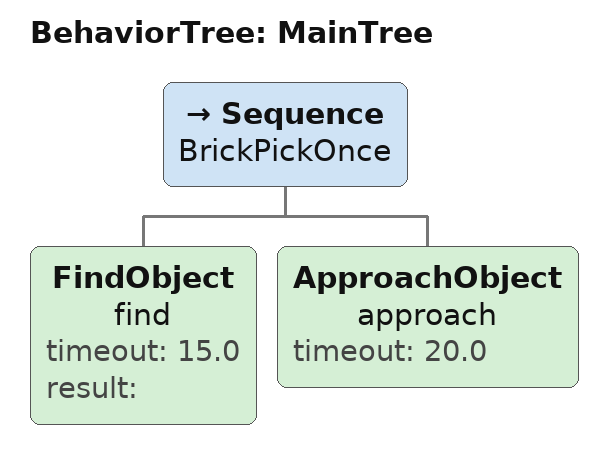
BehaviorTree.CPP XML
<?xml version="1.0" encoding="UTF-8"?>
<root BTCPP_format="4"
      main_tree_to_execute="MainTree">
  <BehaviorTree ID="MainTree">
    <Sequence name="BrickPickOnce">
      <FindObject name="find"
                  timeout="15.0"
                  result=""/>
      <ApproachObject name="approach"
                      timeout="20.0"/>
    </Sequence>
  </BehaviorTree>

</root>
